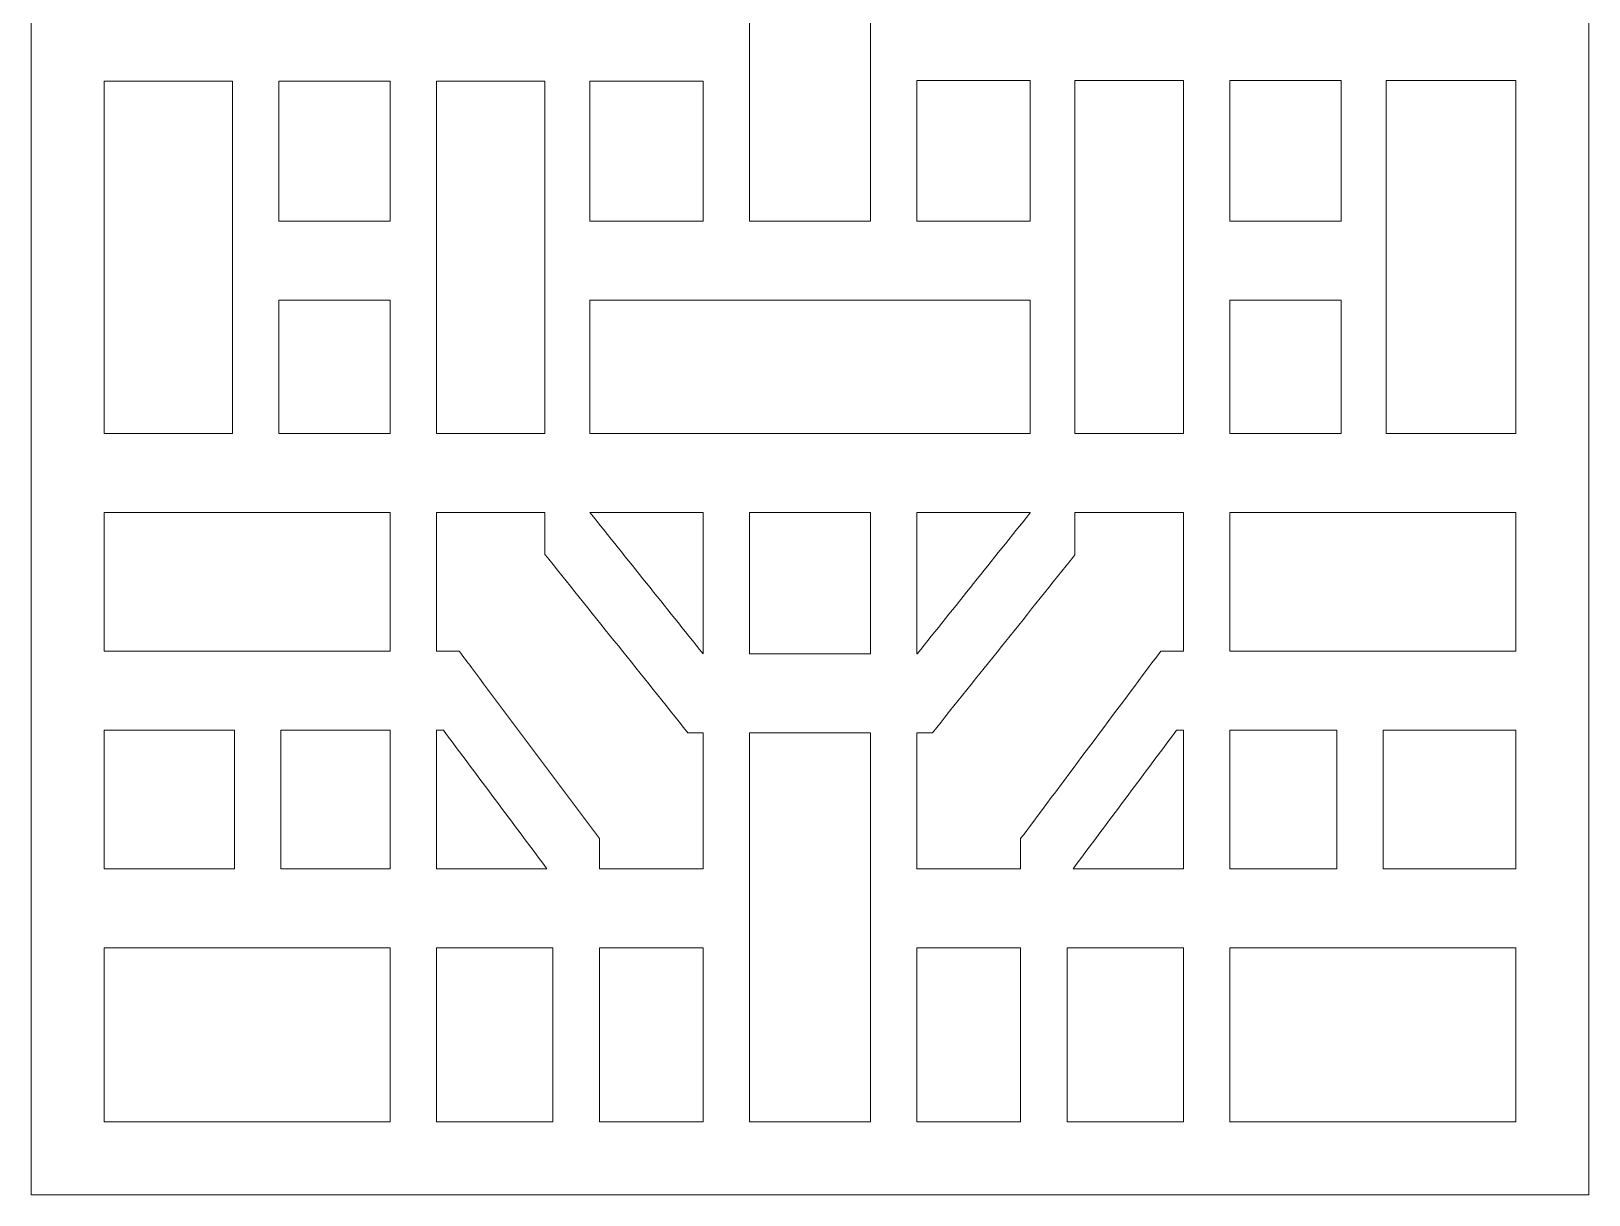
# Model space of a CAD drawing. Header units: centimetres. Extents: x -9.7 to 10.1, y -10 to 8.2.
# Drawn here: x 0.56 to 10.12, y -10.01 to -2.87 of the extents above; entities that cross this region are included whole.
import ezdxf

# ---------------------------------------------------------------- set-up
doc = ezdxf.new("R2010")
doc.units = ezdxf.units.CM
doc.header["$MEASUREMENT"] = 0
doc.layers.add('layer 1', color=7, linetype='Continuous')

msp = doc.modelspace()

# ---------------------------------------------------------------- linework, layer by layer
at = {"layer": 'layer 1', "color": 242, "lineweight": 9}
for points, knots in [([(10.11891, -0.92898), (10.11891, -0.92898), (10.11891, -0.8913), (10.11891, -0.8913), (10.11891, -0.8913), (10.11891, -0.8913), (10.11891, 8.19126), (10.11891, 8.19126), (10.11891, 8.19126), (6.93306, 8.19126), (3.74721, 8.19126), (0.56135, 8.19126), (0.56135, 8.19126), (0.56135, 8.19126), (0.56135, -0.8913), (0.56135, -0.8913), (0.56135, -0.8913), (0.56135, -0.8913), (0.56135, -0.92898), (0.56135, -0.92898), (0.56135, -0.92898), (0.56135, -0.92898), (0.56135, -10.01154), (0.56135, -10.01154), (0.56135, -10.01154), (3.74721, -10.01154), (6.93306, -10.01154), (10.11891, -10.01154), (10.11891, -10.01154), (10.11891, -10.01154), (10.11891, -0.92898), (10.11891, -0.92898)], [0, 0, 0, 0, 0.1111111, 0.1111111, 0.1111111, 0.1111111, 0.2222222, 0.2222222, 0.2222222, 0.2222222, 0.3333333, 0.3333333, 0.3333333, 0.3333333, 0.4444444, 0.4444444, 0.4444444, 0.4444444, 0.5555556, 0.5555556, 0.5555556, 0.5555556, 0.6666667, 0.6666667, 0.6666667, 0.6666667, 0.7777778, 0.7777778, 0.7777778, 0.7777778, 1, 1, 1, 1]), ([(4.96932, -4.03692), (4.96932, -3.33826), (4.96932, -2.63959), (4.96932, -1.94093), (4.96932, -1.94093), (5.12029, -1.94093), (5.27125, -1.94093), (5.42222, -1.94093), (5.42222, -1.94093), (5.46484, -1.94093), (5.50746, -1.94093), (5.55008, -1.94093), (5.55008, -1.94093), (5.60377, -1.94093), (5.65743, -1.94093), (5.71112, -1.94093), (5.71112, -1.94093), (5.71112, -2.1903), (5.71112, -2.43969), (5.71112, -2.68907), (5.71112, -2.68907), (5.71112, -2.85076), (5.71112, -3.01244), (5.71112, -3.17412), (5.71112, -3.17412), (5.71112, -3.46173), (5.71112, -3.74933), (5.71112, -4.03692), (5.71112, -4.03692), (5.46385, -4.03692), (5.21659, -4.03692), (4.96932, -4.03692)], [0, 0, 0, 0, 0.1111111, 0.1111111, 0.1111111, 0.1111111, 0.2222222, 0.2222222, 0.2222222, 0.2222222, 0.3333333, 0.3333333, 0.3333333, 0.3333333, 0.4444444, 0.4444444, 0.4444444, 0.4444444, 0.5555556, 0.5555556, 0.5555556, 0.5555556, 0.6666667, 0.6666667, 0.6666667, 0.6666667, 0.7777778, 0.7777778, 0.7777778, 0.7777778, 1, 1, 1, 1]), ([(1.0085, -5.33999), (1.0085, -4.61931), (1.0085, -3.89864), (1.0085, -3.17798), (1.0085, -3.17798), (1.27095, -3.17798), (1.53342, -3.17798), (1.79588, -3.17798), (1.79588, -3.17798), (1.79588, -3.89864), (1.79588, -4.61931), (1.79588, -5.33999), (1.79588, -5.33999), (1.53342, -5.33999), (1.27095, -5.33999), (1.0085, -5.33999)], [0, 0, 0, 0, 0.2, 0.2, 0.2, 0.2, 0.4, 0.4, 0.4, 0.4, 0.6, 0.6, 0.6, 0.6, 1, 1, 1, 1]), ([(2.08036, -3.17798), (2.30855, -3.17798), (2.53673, -3.17798), (2.76491, -3.17798), (2.76491, -3.17798), (2.76491, -3.46429), (2.76491, -3.75061), (2.76491, -4.03692), (2.76491, -4.03692), (2.53673, -4.03692), (2.30855, -4.03692), (2.08036, -4.03692), (2.08036, -4.03692), (2.08036, -3.75061), (2.08036, -3.46429), (2.08036, -3.17798)], [0, 0, 0, 0, 0.2, 0.2, 0.2, 0.2, 0.4, 0.4, 0.4, 0.4, 0.6, 0.6, 0.6, 0.6, 1, 1, 1, 1]), ([(3.04938, -5.33999), (3.04938, -4.61931), (3.04938, -3.89864), (3.04938, -3.17798), (3.04938, -3.17798), (3.27099, -3.17798), (3.49257, -3.17798), (3.71416, -3.17798), (3.71416, -3.17798), (3.71416, -3.89864), (3.71416, -4.61931), (3.71416, -5.33999), (3.71416, -5.33999), (3.49257, -5.33999), (3.27099, -5.33999), (3.04938, -5.33999)], [0, 0, 0, 0, 0.2, 0.2, 0.2, 0.2, 0.4, 0.4, 0.4, 0.4, 0.6, 0.6, 0.6, 0.6, 1, 1, 1, 1]), ([(3.98991, -4.03692), (3.98991, -3.75061), (3.98991, -3.46429), (3.98991, -3.17798), (3.98991, -3.17798), (4.22155, -3.17798), (4.45319, -3.17798), (4.68485, -3.17798), (4.68485, -3.17798), (4.68485, -3.46429), (4.68485, -3.75061), (4.68485, -4.03692), (4.68485, -4.03692), (4.45319, -4.03692), (4.22155, -4.03692), (3.98991, -4.03692)], [0, 0, 0, 0, 0.2, 0.2, 0.2, 0.2, 0.4, 0.4, 0.4, 0.4, 0.6, 0.6, 0.6, 0.6, 1, 1, 1, 1]), ([(5.99559, -4.03692), (5.99559, -3.74933), (5.99559, -3.46173), (5.99559, -3.17412), (5.99559, -3.17412), (6.22718, -3.17412), (6.45877, -3.17412), (6.69036, -3.17412), (6.69036, -3.17412), (6.69036, -3.46173), (6.69036, -3.74933), (6.69036, -4.03692), (6.69036, -4.03692), (6.45877, -4.03692), (6.22718, -4.03692), (5.99559, -4.03692)], [0, 0, 0, 0, 0.2, 0.2, 0.2, 0.2, 0.4, 0.4, 0.4, 0.4, 0.6, 0.6, 0.6, 0.6, 1, 1, 1, 1]), ([(6.96609, -5.33999), (6.96609, -4.61803), (6.96609, -3.89607), (6.96609, -3.17412), (6.96609, -3.17412), (7.1877, -3.17412), (7.40929, -3.17412), (7.63089, -3.17412), (7.63089, -3.17412), (7.63089, -3.89607), (7.63089, -4.61803), (7.63089, -5.33999), (7.63089, -5.33999), (7.40929, -5.33999), (7.1877, -5.33999), (6.96609, -5.33999)], [0, 0, 0, 0, 0.2, 0.2, 0.2, 0.2, 0.4, 0.4, 0.4, 0.4, 0.6, 0.6, 0.6, 0.6, 1, 1, 1, 1]), ([(7.91535, -4.03692), (7.91535, -3.74933), (7.91535, -3.46173), (7.91535, -3.17412), (7.91535, -3.17412), (8.14353, -3.17412), (8.37171, -3.17412), (8.59988, -3.17412), (8.59988, -3.17412), (8.59988, -3.46173), (8.59988, -3.74933), (8.59988, -4.03692), (8.59988, -4.03692), (8.37171, -4.03692), (8.14353, -4.03692), (7.91535, -4.03692)], [0, 0, 0, 0, 0.2, 0.2, 0.2, 0.2, 0.4, 0.4, 0.4, 0.4, 0.6, 0.6, 0.6, 0.6, 1, 1, 1, 1]), ([(9.67177, -3.17412), (9.67177, -3.89607), (9.67177, -4.61803), (9.67177, -5.33999), (9.67177, -5.33999), (9.40639, -5.33999), (9.141, -5.33999), (8.87562, -5.33999), (8.87562, -5.33999), (8.87562, -4.61803), (8.87562, -3.89607), (8.87562, -3.17412), (8.87562, -3.17412), (9.141, -3.17412), (9.40639, -3.17412), (9.67177, -3.17412)], [0, 0, 0, 0, 0.2, 0.2, 0.2, 0.2, 0.4, 0.4, 0.4, 0.4, 0.6, 0.6, 0.6, 0.6, 1, 1, 1, 1]), ([(2.76491, -4.52197), (2.76491, -4.79465), (2.76491, -5.06732), (2.76491, -5.33999), (2.76491, -5.33999), (2.53673, -5.33999), (2.30855, -5.33999), (2.08036, -5.33999), (2.08036, -5.33999), (2.08036, -5.06732), (2.08036, -4.79465), (2.08036, -4.52197), (2.08036, -4.52197), (2.30855, -4.52197), (2.53673, -4.52197), (2.76491, -4.52197)], [0, 0, 0, 0, 0.2, 0.2, 0.2, 0.2, 0.4, 0.4, 0.4, 0.4, 0.6, 0.6, 0.6, 0.6, 1, 1, 1, 1]), ([(3.98991, -5.33999), (3.98991, -5.06732), (3.98991, -4.79465), (3.98991, -4.52197), (3.98991, -4.52197), (4.89006, -4.52197), (5.79022, -4.52197), (6.69036, -4.52197), (6.69036, -4.52197), (6.69036, -4.79465), (6.69036, -5.06732), (6.69036, -5.33999), (6.69036, -5.33999), (5.79022, -5.33999), (4.89006, -5.33999), (3.98991, -5.33999)], [0, 0, 0, 0, 0.2, 0.2, 0.2, 0.2, 0.4, 0.4, 0.4, 0.4, 0.6, 0.6, 0.6, 0.6, 1, 1, 1, 1]), ([(7.91535, -5.33999), (7.91535, -5.06732), (7.91535, -4.79465), (7.91535, -4.52197), (7.91535, -4.52197), (8.14353, -4.52197), (8.37171, -4.52197), (8.59988, -4.52197), (8.59988, -4.52197), (8.59988, -4.79465), (8.59988, -5.06732), (8.59988, -5.33999), (8.59988, -5.33999), (8.37171, -5.33999), (8.14353, -5.33999), (7.91535, -5.33999)], [0, 0, 0, 0, 0.2, 0.2, 0.2, 0.2, 0.4, 0.4, 0.4, 0.4, 0.6, 0.6, 0.6, 0.6, 1, 1, 1, 1]), ([(1.0085, -6.67562), (1.0085, -6.39209), (1.0085, -6.10856), (1.0085, -5.82504), (1.0085, -5.82504), (1.59396, -5.82504), (2.17944, -5.82504), (2.76491, -5.82504), (2.76491, -5.82504), (2.76491, -6.10856), (2.76491, -6.39209), (2.76491, -6.67562), (2.76491, -6.67562), (2.17944, -6.67562), (1.59396, -6.67562), (1.0085, -6.67562)], [0, 0, 0, 0, 0.2, 0.2, 0.2, 0.2, 0.4, 0.4, 0.4, 0.4, 0.6, 0.6, 0.6, 0.6, 1, 1, 1, 1]), ([(3.04938, -6.67562), (3.04938, -6.39209), (3.04938, -6.10856), (3.04938, -5.82504), (3.04938, -5.82504), (3.27099, -5.82504), (3.49257, -5.82504), (3.71416, -5.82504), (3.71416, -5.82504), (3.71416, -5.90296), (3.71416, -5.98089), (3.71416, -6.05881), (3.71416, -6.05881), (3.71416, -6.0665), (3.71416, -6.07418), (3.71416, -6.08186), (3.71416, -6.08186), (3.72193, -6.09157), (3.72969, -6.10125), (3.73746, -6.11096), (3.73746, -6.11096), (4.0219, -6.46609), (4.30635, -6.82124), (4.59079, -7.17639), (4.59079, -7.17639), (4.59079, -7.17657), (4.59079, -7.17677), (4.59079, -7.17695), (4.59079, -7.17695), (4.59094, -7.17695), (4.59109, -7.17695), (4.59124, -7.17695), (4.59124, -7.17695), (4.6224, -7.17695), (4.65355, -7.17695), (4.68471, -7.17695), (4.68471, -7.17695), (4.68471, -7.45505), (4.68471, -7.73316), (4.68471, -8.01126), (4.68471, -8.01126), (4.47237, -8.01126), (4.26, -8.01126), (4.04765, -8.01126), (4.04765, -8.01126), (4.04765, -7.94949), (4.04765, -7.88775), (4.04765, -7.82598), (4.04765, -7.82598), (3.78628, -7.4762), (3.5249, -7.12641), (3.26354, -6.77661), (3.26354, -6.77661), (3.23837, -6.74295), (3.21321, -6.70929), (3.18806, -6.67562), (3.18806, -6.67562), (3.18111, -6.67562), (3.17415, -6.67562), (3.1672, -6.67562), (3.1672, -6.67562), (3.12792, -6.67562), (3.08866, -6.67562), (3.04938, -6.67562)], [0, 0, 0, 0, 0.0588235, 0.0588235, 0.0588235, 0.0588235, 0.1176471, 0.1176471, 0.1176471, 0.1176471, 0.1764706, 0.1764706, 0.1764706, 0.1764706, 0.2352941, 0.2352941, 0.2352941, 0.2352941, 0.2941176, 0.2941176, 0.2941176, 0.2941176, 0.3529412, 0.3529412, 0.3529412, 0.3529412, 0.4117647, 0.4117647, 0.4117647, 0.4117647, 0.4705882, 0.4705882, 0.4705882, 0.4705882, 0.5294118, 0.5294118, 0.5294118, 0.5294118, 0.5882353, 0.5882353, 0.5882353, 0.5882353, 0.6470588, 0.6470588, 0.6470588, 0.6470588, 0.7058824, 0.7058824, 0.7058824, 0.7058824, 0.7647059, 0.7647059, 0.7647059, 0.7647059, 0.8235294, 0.8235294, 0.8235294, 0.8235294, 0.8823529, 0.8823529, 0.8823529, 0.8823529, 1, 1, 1, 1]), ([(4.68471, -5.82504), (4.68471, -6.11399), (4.68471, -6.40295), (4.68471, -6.6919), (4.68471, -6.6919), (4.68456, -6.6919), (4.68442, -6.6919), (4.68427, -6.6919), (4.68427, -6.6919), (4.45283, -6.40295), (4.2214, -6.11399), (3.98998, -5.82504), (3.98998, -5.82504), (4.22155, -5.82504), (4.45314, -5.82504), (4.68471, -5.82504)], [0, 0, 0, 0, 0.2, 0.2, 0.2, 0.2, 0.4, 0.4, 0.4, 0.4, 0.6, 0.6, 0.6, 0.6, 1, 1, 1, 1]), ([(5.71115, -5.82504), (5.71115, -6.11399), (5.71115, -6.40295), (5.71115, -6.6919), (5.71115, -6.6919), (5.46383, -6.6919), (5.21651, -6.6919), (4.96919, -6.6919), (4.96919, -6.6919), (4.96919, -6.40295), (4.96919, -6.11399), (4.96919, -5.82504), (4.96919, -5.82504), (5.21651, -5.82504), (5.46383, -5.82504), (5.71115, -5.82504)], [0, 0, 0, 0, 0.2, 0.2, 0.2, 0.2, 0.4, 0.4, 0.4, 0.4, 0.6, 0.6, 0.6, 0.6, 1, 1, 1, 1]), ([(6.93857, -6.11876), (6.94775, -6.1073), (6.95692, -6.09584), (6.96609, -6.08436), (6.96609, -6.08436), (6.96609, -5.99793), (6.96609, -5.91148), (6.96609, -5.82504), (6.96609, -5.82504), (7.1877, -5.82504), (7.40929, -5.82504), (7.63089, -5.82504), (7.63089, -5.82504), (7.63089, -6.10856), (7.63089, -6.39209), (7.63089, -6.67562), (7.63089, -6.67562), (7.58466, -6.67562), (7.53844, -6.67562), (7.49221, -6.67562), (7.49221, -6.67562), (7.20568, -7.05907), (6.91915, -7.44254), (6.63262, -7.82598), (6.63262, -7.82598), (6.63262, -7.88775), (6.63262, -7.94949), (6.63262, -8.01126), (6.63262, -8.01126), (6.42029, -8.01126), (6.20796, -8.01126), (5.99563, -8.01126), (5.99563, -8.01126), (5.99563, -7.73316), (5.99563, -7.45505), (5.99563, -7.17695), (5.99563, -7.17695), (6.02744, -7.17695), (6.05923, -7.17695), (6.09104, -7.17695), (6.09104, -7.17695), (6.37354, -6.82422), (6.65605, -6.47149), (6.93857, -6.11876)], [0, 0, 0, 0, 0.0833333, 0.0833333, 0.0833333, 0.0833333, 0.1666667, 0.1666667, 0.1666667, 0.1666667, 0.25, 0.25, 0.25, 0.25, 0.3333333, 0.3333333, 0.3333333, 0.3333333, 0.4166667, 0.4166667, 0.4166667, 0.4166667, 0.5, 0.5, 0.5, 0.5, 0.5833333, 0.5833333, 0.5833333, 0.5833333, 0.6666667, 0.6666667, 0.6666667, 0.6666667, 0.75, 0.75, 0.75, 0.75, 0.8333333, 0.8333333, 0.8333333, 0.8333333, 1, 1, 1, 1]), ([(6.69036, -5.82504), (6.69036, -5.82585), (6.69036, -5.82665), (6.69036, -5.82746), (6.69036, -5.82746), (6.45958, -6.11561), (6.22881, -6.40376), (5.99801, -6.6919), (5.99801, -6.6919), (5.99722, -6.6919), (5.99642, -6.6919), (5.99563, -6.6919), (5.99563, -6.6919), (5.99563, -6.40295), (5.99563, -6.11399), (5.99563, -5.82504), (5.99563, -5.82504), (6.22722, -5.82504), (6.45879, -5.82504), (6.69036, -5.82504)], [0, 0, 0, 0, 0.1666667, 0.1666667, 0.1666667, 0.1666667, 0.3333333, 0.3333333, 0.3333333, 0.3333333, 0.5, 0.5, 0.5, 0.5, 0.6666667, 0.6666667, 0.6666667, 0.6666667, 1, 1, 1, 1]), ([(9.67177, -5.82504), (9.67177, -6.10856), (9.67177, -6.39209), (9.67177, -6.67562), (9.67177, -6.67562), (9.08629, -6.67562), (8.50083, -6.67562), (7.91535, -6.67562), (7.91535, -6.67562), (7.91535, -6.39209), (7.91535, -6.10856), (7.91535, -5.82504), (7.91535, -5.82504), (8.50083, -5.82504), (9.08629, -5.82504), (9.67177, -5.82504)], [0, 0, 0, 0, 0.2, 0.2, 0.2, 0.2, 0.4, 0.4, 0.4, 0.4, 0.6, 0.6, 0.6, 0.6, 1, 1, 1, 1]), ([(1.0085, -8.01126), (1.0085, -7.72772), (1.0085, -7.44419), (1.0085, -7.16067), (1.0085, -7.16067), (1.27514, -7.16067), (1.5418, -7.16067), (1.80846, -7.16067), (1.80846, -7.16067), (1.80846, -7.44419), (1.80846, -7.72772), (1.80846, -8.01126), (1.80846, -8.01126), (1.5418, -8.01126), (1.27514, -8.01126), (1.0085, -8.01126)], [0, 0, 0, 0, 0.2, 0.2, 0.2, 0.2, 0.4, 0.4, 0.4, 0.4, 0.6, 0.6, 0.6, 0.6, 1, 1, 1, 1]), ([(2.76491, -7.16067), (2.76491, -7.44419), (2.76491, -7.72772), (2.76491, -8.01126), (2.76491, -8.01126), (2.54092, -8.01126), (2.31693, -8.01126), (2.09294, -8.01126), (2.09294, -8.01126), (2.09294, -7.72772), (2.09294, -7.44419), (2.09294, -7.16067), (2.09294, -7.16067), (2.31693, -7.16067), (2.54092, -7.16067), (2.76491, -7.16067)], [0, 0, 0, 0, 0.2, 0.2, 0.2, 0.2, 0.4, 0.4, 0.4, 0.4, 0.6, 0.6, 0.6, 0.6, 1, 1, 1, 1]), ([(3.04938, -8.01126), (3.04938, -7.72772), (3.04938, -7.44419), (3.04938, -7.16067), (3.04938, -7.16067), (3.06313, -7.16067), (3.07685, -7.16067), (3.0906, -7.16067), (3.0906, -7.16067), (3.30247, -7.44419), (3.51432, -7.72772), (3.72618, -8.01126), (3.72618, -8.01126), (3.50059, -8.01126), (3.27498, -8.01126), (3.04938, -8.01126)], [0, 0, 0, 0, 0.2, 0.2, 0.2, 0.2, 0.4, 0.4, 0.4, 0.4, 0.6, 0.6, 0.6, 0.6, 1, 1, 1, 1]), ([(7.63089, -7.16067), (7.63089, -7.44419), (7.63089, -7.72772), (7.63089, -8.01126), (7.63089, -8.01126), (7.4053, -8.01126), (7.17968, -8.01126), (6.95409, -8.01126), (6.95409, -8.01126), (7.16596, -7.72772), (7.37781, -7.44419), (7.58968, -7.16067), (7.58968, -7.16067), (7.6034, -7.16067), (7.61715, -7.16067), (7.63089, -7.16067)], [0, 0, 0, 0, 0.2, 0.2, 0.2, 0.2, 0.4, 0.4, 0.4, 0.4, 0.6, 0.6, 0.6, 0.6, 1, 1, 1, 1]), ([(7.91535, -8.01126), (7.91535, -7.72772), (7.91535, -7.44419), (7.91535, -7.16067), (7.91535, -7.16067), (8.13419, -7.16067), (8.35301, -7.16067), (8.57183, -7.16067), (8.57183, -7.16067), (8.57183, -7.44419), (8.57183, -7.72772), (8.57183, -8.01126), (8.57183, -8.01126), (8.35301, -8.01126), (8.13419, -8.01126), (7.91535, -8.01126)], [0, 0, 0, 0, 0.2, 0.2, 0.2, 0.2, 0.4, 0.4, 0.4, 0.4, 0.6, 0.6, 0.6, 0.6, 1, 1, 1, 1]), ([(9.67177, -7.16067), (9.67177, -7.44419), (9.67177, -7.72772), (9.67177, -8.01126), (9.67177, -8.01126), (9.39996, -8.01126), (9.12814, -8.01126), (8.85631, -8.01126), (8.85631, -8.01126), (8.85631, -7.72772), (8.85631, -7.44419), (8.85631, -7.16067), (8.85631, -7.16067), (9.12814, -7.16067), (9.39996, -7.16067), (9.67177, -7.16067)], [0, 0, 0, 0, 0.2, 0.2, 0.2, 0.2, 0.4, 0.4, 0.4, 0.4, 0.6, 0.6, 0.6, 0.6, 1, 1, 1, 1]), ([(5.71115, -9.56439), (5.46383, -9.56439), (5.21651, -9.56439), (4.96919, -9.56439), (4.96919, -9.56439), (4.96919, -8.76858), (4.96919, -7.97278), (4.96919, -7.17695), (4.96919, -7.17695), (5.21651, -7.17695), (5.46383, -7.17695), (5.71115, -7.17695), (5.71115, -7.17695), (5.71115, -7.97278), (5.71115, -8.76858), (5.71115, -9.56439)], [0, 0, 0, 0, 0.2, 0.2, 0.2, 0.2, 0.4, 0.4, 0.4, 0.4, 0.6, 0.6, 0.6, 0.6, 1, 1, 1, 1]), ([(2.76491, -9.56439), (2.17944, -9.56439), (1.59396, -9.56439), (1.0085, -9.56439), (1.0085, -9.56439), (1.0085, -9.20836), (1.0085, -8.85234), (1.0085, -8.49631), (1.0085, -8.49631), (1.59396, -8.49631), (2.17944, -8.49631), (2.76491, -8.49631), (2.76491, -8.49631), (2.76491, -8.85234), (2.76491, -9.20836), (2.76491, -9.56439)], [0, 0, 0, 0, 0.2, 0.2, 0.2, 0.2, 0.4, 0.4, 0.4, 0.4, 0.6, 0.6, 0.6, 0.6, 1, 1, 1, 1]), ([(3.76318, -9.56439), (3.52524, -9.56439), (3.28731, -9.56439), (3.04938, -9.56439), (3.04938, -9.56439), (3.04938, -9.20836), (3.04938, -8.85234), (3.04938, -8.49631), (3.04938, -8.49631), (3.28731, -8.49631), (3.52524, -8.49631), (3.76318, -8.49631), (3.76318, -8.49631), (3.76318, -8.85234), (3.76318, -9.20836), (3.76318, -9.56439)], [0, 0, 0, 0, 0.2, 0.2, 0.2, 0.2, 0.4, 0.4, 0.4, 0.4, 0.6, 0.6, 0.6, 0.6, 1, 1, 1, 1]), ([(4.68471, -9.56439), (4.47237, -9.56439), (4.26, -9.56439), (4.04765, -9.56439), (4.04765, -9.56439), (4.04765, -9.20836), (4.04765, -8.85234), (4.04765, -8.49631), (4.04765, -8.49631), (4.26, -8.49631), (4.47237, -8.49631), (4.68471, -8.49631), (4.68471, -8.49631), (4.68471, -8.85234), (4.68471, -9.20836), (4.68471, -9.56439)], [0, 0, 0, 0, 0.2, 0.2, 0.2, 0.2, 0.4, 0.4, 0.4, 0.4, 0.6, 0.6, 0.6, 0.6, 1, 1, 1, 1]), ([(6.63262, -9.56439), (6.42029, -9.56439), (6.20796, -9.56439), (5.99563, -9.56439), (5.99563, -9.56439), (5.99563, -9.20836), (5.99563, -8.85234), (5.99563, -8.49631), (5.99563, -8.49631), (6.20796, -8.49631), (6.42029, -8.49631), (6.63262, -8.49631), (6.63262, -8.49631), (6.63262, -8.85234), (6.63262, -9.20836), (6.63262, -9.56439)], [0, 0, 0, 0, 0.2, 0.2, 0.2, 0.2, 0.4, 0.4, 0.4, 0.4, 0.6, 0.6, 0.6, 0.6, 1, 1, 1, 1]), ([(7.63089, -9.56439), (7.39296, -9.56439), (7.15503, -9.56439), (6.9171, -9.56439), (6.9171, -9.56439), (6.9171, -9.20836), (6.9171, -8.85234), (6.9171, -8.49631), (6.9171, -8.49631), (7.15503, -8.49631), (7.39296, -8.49631), (7.63089, -8.49631), (7.63089, -8.49631), (7.63089, -8.85234), (7.63089, -9.20836), (7.63089, -9.56439)], [0, 0, 0, 0, 0.2, 0.2, 0.2, 0.2, 0.4, 0.4, 0.4, 0.4, 0.6, 0.6, 0.6, 0.6, 1, 1, 1, 1]), ([(9.67177, -8.49631), (9.67177, -8.85234), (9.67177, -9.20836), (9.67177, -9.56439), (9.67177, -9.56439), (9.08629, -9.56439), (8.50083, -9.56439), (7.91535, -9.56439), (7.91535, -9.56439), (7.91535, -9.20836), (7.91535, -8.85234), (7.91535, -8.49631), (7.91535, -8.49631), (8.50083, -8.49631), (9.08629, -8.49631), (9.67177, -8.49631)], [0, 0, 0, 0, 0.2, 0.2, 0.2, 0.2, 0.4, 0.4, 0.4, 0.4, 0.6, 0.6, 0.6, 0.6, 1, 1, 1, 1])]:
    msp.add_open_spline(points, degree=3, knots=knots, dxfattribs=at)

doc.saveas('drawing.dxf')
